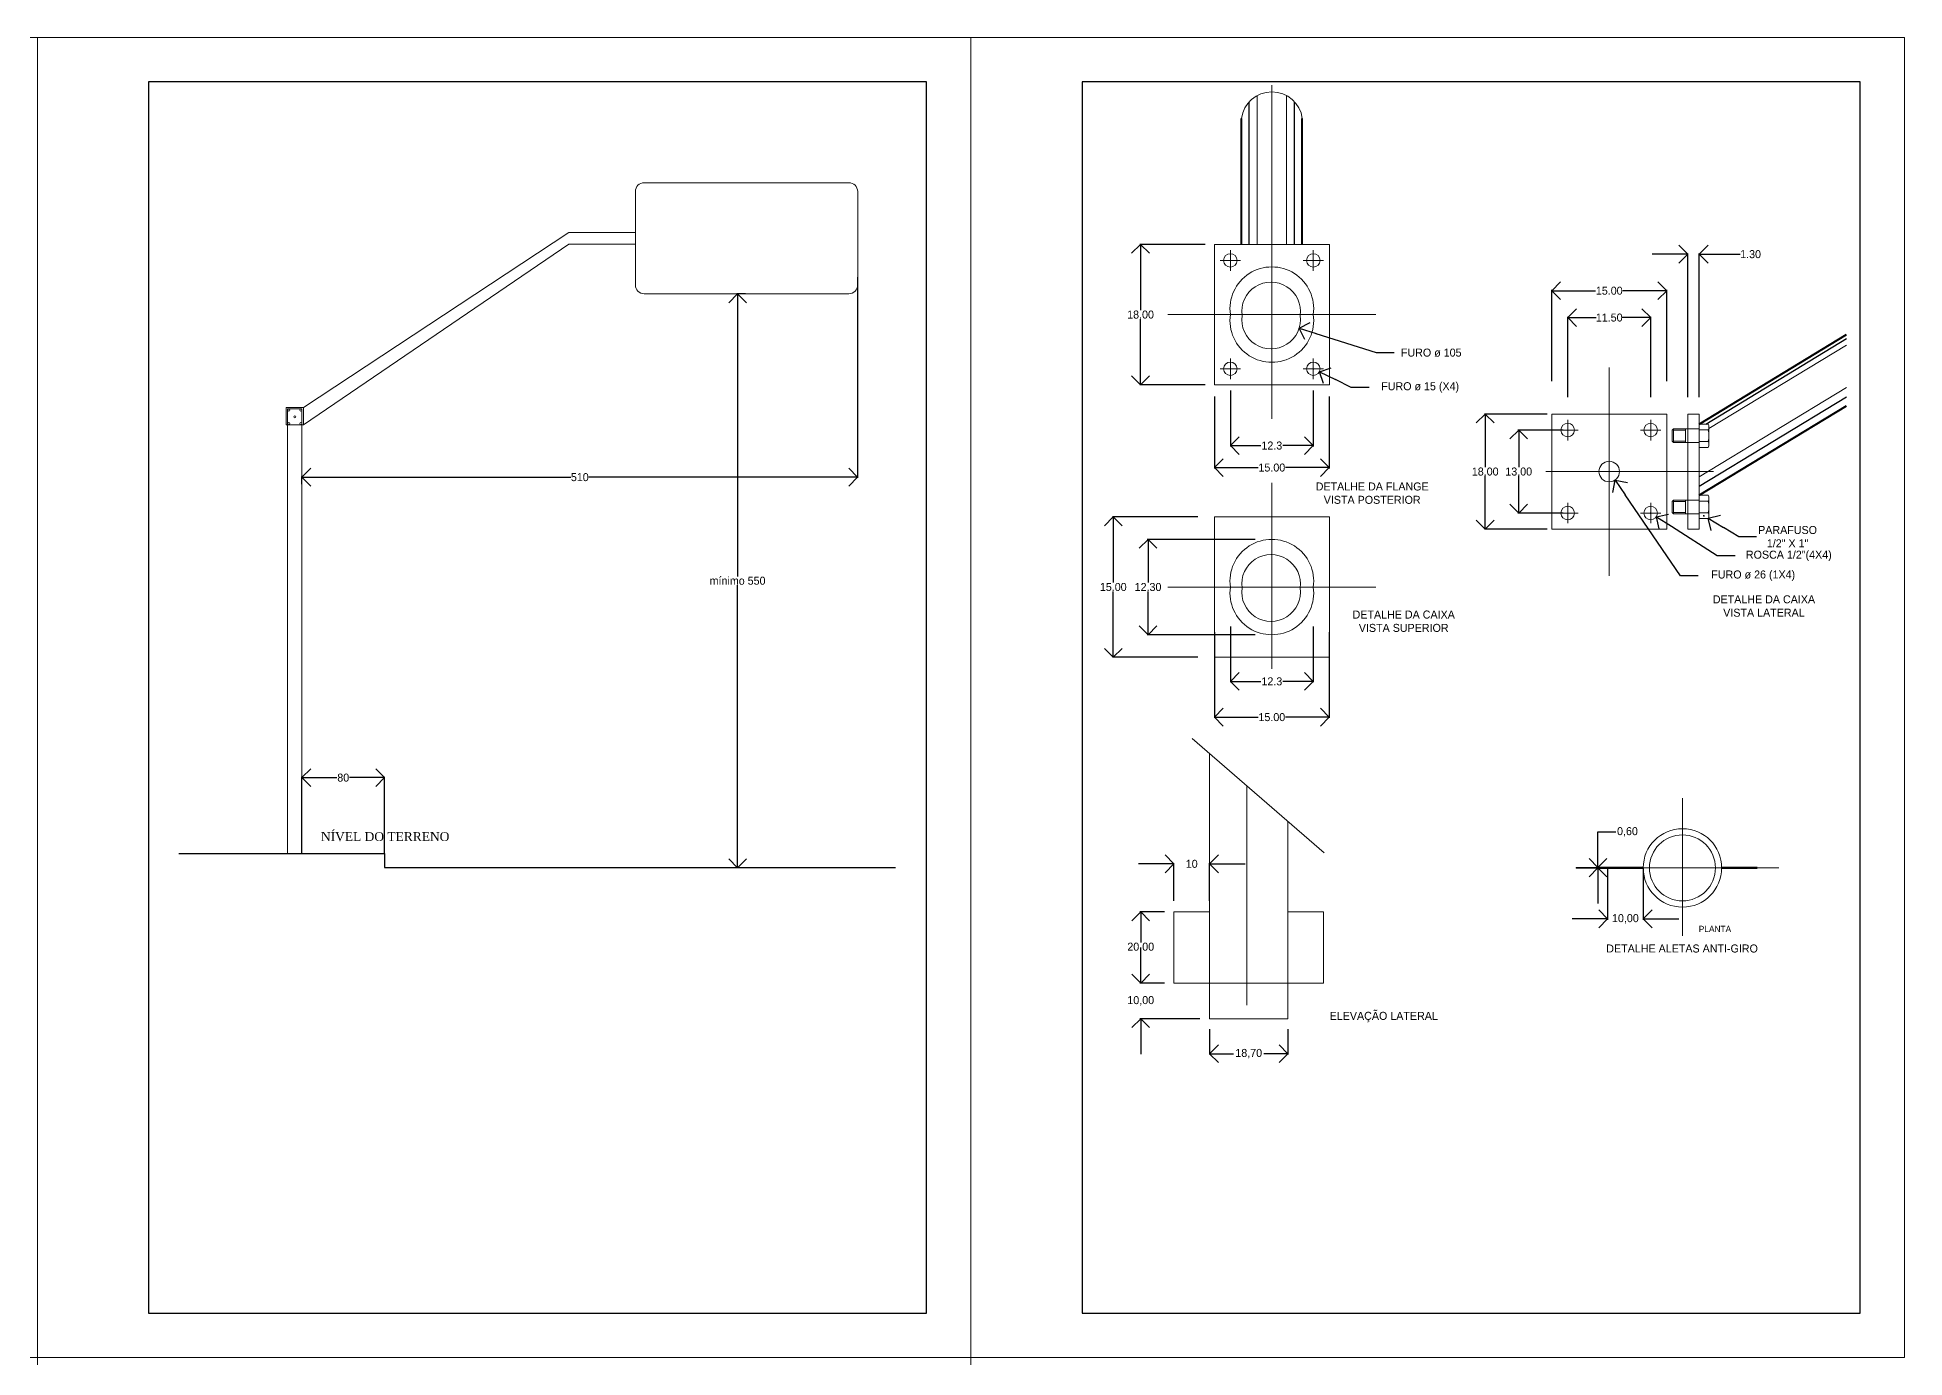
# Model space of a CAD drawing. Extents: x 620 to 1880, y 231 to 825.
# Drawn here: x 830.5 to 1250.5, y 528.3 to 825.3 of the extents above; entities that cross this region are included whole.
import ezdxf

# ---------------------------------------------------------------- set-up
doc = ezdxf.new("R2010")
doc.units = 0
doc.header["$MEASUREMENT"] = 0
doc.layers.get('0').update_dxf_attribs({"linetype": 'CONTINUOUS'})
doc.layers.get('Defpoints').update_dxf_attribs({"linetype": 'CONTINUOUS'})
for name, color, linetype, lineweight in [('COTAS', 7, 'CONTINUOUS', 9), ('linha', 7, 'CONTINUOUS', 18), ('QUAD', 7, 'CONTINUOUS', 25), ('texto', 1, 'CONTINUOUS', 18)]:
    doc.layers.add(name, color=color, linetype=linetype, lineweight=lineweight)
doc.styles.add('STYLE1', font='TIMES.TTF')
doc.dimstyles.get("Standard").update_dxf_attribs({"dimtxt": 1.8, "dimasz": 4, "dimexe": 0.18, "dimexo": 0.0625, "dimgap": 0.09, "dimtad": 0, "dimtih": 1, "dimtoh": 1, "dimzin": 0, "dimdsep": 46, "dimtxsty": 'Standard', "dimblk": 'OPEN90', "dimcen": 0.09, "dimadec": 0, "dimazin": 0, "dimtfac": 1, "dimtofl": 0, "dimtmove": 0, "dimatfit": 3, "dimfxl": 0, "dimtolj": 1, "dimtzin": 0, "dimarcsym": 0})

# ---------------------------------------------------------------- blocks, each defined once
blk = doc.blocks.new('_Open90')
at = {"color": 0, "linetype": 'ByBlock', "lineweight": -2}
for p, q in [((0, 0), (-1, 0)), ((-0.5, 0.5), (0, 0)), ((0, 0), (-0.5, -0.5))]:
    blk.add_line(p, q, dxfattribs=at)
blk = doc.blocks.new('*D49')
at = {"layer": 'COTAS', "color": 0, "lineweight": -2}
for p, q in [((989.71, 767.58), (987.78, 767.58)), ((987.96, 763.58), (987.96, 704.02)), ((987.96, 642.49), (987.96, 702.04)), ((991.14, 638.49), (987.78, 638.49))]:
    blk.add_line(p, q, dxfattribs=at)
at = {"layer": 'Defpoints', "color": 0, "lineweight": 13}
for p in [(989.78, 767.58), (987.96, 638.49), (991.2, 638.49)]:
    blk.add_point(p, dxfattribs=at)
at = {"layer": 'COTAS', "color": 0, "lineweight": -2, "xscale": 4, "yscale": 4, "zscale": 4}
for p, rotation in [((987.96, 767.58), 90), ((987.96, 638.49), 270)]:
    blk.add_blockref('_Open90', p, dxfattribs=dict(at, rotation=rotation))
at = {"layer": 'COTAS', "color": 0, "lineweight": 5, "insert": (987.96, 703.03), "char_height": 1.8, "attachment_point": 5}
blk.add_mtext('\\A1;mínimo 550', dxfattribs=at)
blk = doc.blocks.new('*D50')
at = {"layer": 'COTAS', "color": 0, "lineweight": -2}
for p, q in [((889.97, 641.75), (889.97, 658.92)), ((893.97, 658.74), (897.83, 658.74)), ((904.56, 658.74), (900.71, 658.74)), ((908.56, 641.75), (908.56, 658.92))]:
    blk.add_line(p, q, dxfattribs=at)
at = {"layer": 'Defpoints', "color": 0, "lineweight": 13}
for p in [(908.56, 658.74), (889.97, 641.68), (908.56, 641.68)]:
    blk.add_point(p, dxfattribs=at)
at = {"layer": 'COTAS', "color": 0, "lineweight": -2, "xscale": 4, "yscale": 4, "zscale": 4, "rotation": 180}
blk.add_blockref('_Open90', (889.97, 658.74), dxfattribs=at)
at = {"layer": 'COTAS', "color": 0, "lineweight": -2, "xscale": 4, "yscale": 4, "zscale": 4}
blk.add_blockref('_Open90', (908.56, 658.74), dxfattribs=at)
at = {"layer": 'COTAS', "color": 0, "lineweight": 5, "insert": (899.27, 658.74), "char_height": 1.8, "attachment_point": 5}
blk.add_mtext('\\A1;80', dxfattribs=at)
blk = doc.blocks.new('*D51')
at = {"layer": 'COTAS', "color": 0, "lineweight": -2}
for p, q in [((1014.97, 771.33), (1014.97, 726.15)), ((889.97, 724.79), (889.97, 726.51)), ((893.97, 726.33), (950.43, 726.33)), ((1010.97, 726.33), (954.51, 726.33))]:
    blk.add_line(p, q, dxfattribs=at)
at = {"layer": 'Defpoints', "color": 0, "lineweight": 13}
for p in [(1014.97, 771.39), (889.97, 724.73), (1014.97, 726.33)]:
    blk.add_point(p, dxfattribs=at)
at = {"layer": 'COTAS', "color": 0, "lineweight": -2, "xscale": 4, "yscale": 4, "zscale": 4, "rotation": 180}
blk.add_blockref('_Open90', (889.97, 726.33), dxfattribs=at)
at = {"layer": 'COTAS', "color": 0, "lineweight": -2, "xscale": 4, "yscale": 4, "zscale": 4}
blk.add_blockref('_Open90', (1014.97, 726.33), dxfattribs=at)
at = {"layer": 'COTAS', "color": 0, "lineweight": 5, "insert": (952.47, 726.33), "char_height": 1.8, "attachment_point": 5}
blk.add_mtext('\\A1;510', dxfattribs=at)
blk = doc.blocks.new('*D76')
at = {"layer": 'COTAS', "color": 0, "lineweight": -2}
for p, q in [((1183.65, 638.36), (1183.65, 626.79)), ((1191.66, 638.39), (1191.66, 626.79)), ((1179.65, 626.97), (1175.65, 626.97)), ((1195.66, 626.97), (1199.66, 626.97))]:
    blk.add_line(p, q, dxfattribs=at)
at = {"layer": 'Defpoints', "color": 0, "lineweight": 13}
for p in [(1183.65, 638.43), (1191.66, 638.45), (1191.66, 626.97)]:
    blk.add_point(p, dxfattribs=at)
at = {"layer": 'COTAS', "color": 0, "lineweight": -2, "xscale": 4, "yscale": 4, "zscale": 4}
blk.add_blockref('_Open90', (1183.65, 626.97), dxfattribs=at)
at = {"layer": 'COTAS', "color": 0, "lineweight": -2, "xscale": 4, "yscale": 4, "zscale": 4, "rotation": 180}
blk.add_blockref('_Open90', (1191.66, 626.97), dxfattribs=at)
at = {"layer": 'COTAS', "color": 0, "lineweight": 5, "insert": (1187.65, 626.97), "char_height": 1.8, "attachment_point": 5}
blk.add_mtext('\\A1;10,00', dxfattribs=at)
blk = doc.blocks.new('*D77')
at = {"layer": 'COTAS', "color": 0, "lineweight": -2}
for p, q in [((1181.48, 642.54), (1181.48, 646.54)), ((1181.48, 646.54), (1185.48, 646.54)), ((1176.6, 638.54), (1181.66, 638.54)), ((1176.6, 638.43), (1181.66, 638.43)), ((1181.48, 634.43), (1181.48, 630.43))]:
    blk.add_line(p, q, dxfattribs=at)
at = {"layer": 'Defpoints', "color": 0, "lineweight": 13}
for p in [(1176.53, 638.54), (1176.53, 638.43), (1181.48, 638.54)]:
    blk.add_point(p, dxfattribs=at)
at = {"layer": 'COTAS', "color": 0, "lineweight": -2, "xscale": 4, "yscale": 4, "zscale": 4}
for p, rotation in [((1181.48, 638.54), 270), ((1181.48, 638.43), 90)]:
    blk.add_blockref('_Open90', p, dxfattribs=dict(at, rotation=rotation))
at = {"layer": 'COTAS', "color": 0, "lineweight": 5, "insert": (1188.12, 646.54), "char_height": 1.8, "attachment_point": 5}
blk.add_mtext('\\A1;0,60', dxfattribs=at)
blk = doc.blocks.new('*D78')
at = {"layer": 'COTAS', "color": 0, "lineweight": -2}
for p, q in [((1082.11, 639.35), (1078.11, 639.35)), ((1086.11, 631), (1086.11, 639.53)), ((1094.12, 631), (1094.12, 639.53)), ((1098.12, 639.35), (1102.12, 639.35))]:
    blk.add_line(p, q, dxfattribs=at)
at = {"layer": 'Defpoints', "color": 0, "lineweight": 13}
for p in [(1086.11, 639.35), (1086.11, 630.94), (1094.12, 630.94)]:
    blk.add_point(p, dxfattribs=at)
at = {"layer": 'COTAS', "color": 0, "lineweight": -2, "xscale": 4, "yscale": 4, "zscale": 4}
blk.add_blockref('_Open90', (1086.11, 639.35), dxfattribs=at)
at = {"layer": 'COTAS', "color": 0, "lineweight": -2, "xscale": 4, "yscale": 4, "zscale": 4, "rotation": 180}
blk.add_blockref('_Open90', (1094.12, 639.35), dxfattribs=at)
at = {"layer": 'COTAS', "color": 0, "lineweight": 5, "insert": (1090.11, 639.35), "char_height": 1.8, "attachment_point": 5}
blk.add_mtext('\\A1;10', dxfattribs=at)
blk = doc.blocks.new('*D79')
at = {"layer": 'COTAS', "color": 0, "lineweight": -2}
for p, q in [((1083.95, 628.57), (1078.46, 628.57)), ((1078.64, 624.57), (1078.64, 621.69)), ((1078.64, 616.54), (1078.64, 619.41)), ((1083.95, 612.54), (1078.46, 612.54))]:
    blk.add_line(p, q, dxfattribs=at)
at = {"layer": 'Defpoints', "color": 0, "lineweight": 13}
for p in [(1084.01, 628.57), (1078.64, 612.54), (1084.01, 612.54)]:
    blk.add_point(p, dxfattribs=at)
at = {"layer": 'COTAS', "color": 0, "lineweight": -2, "xscale": 4, "yscale": 4, "zscale": 4}
for p, rotation in [((1078.64, 628.57), 90), ((1078.64, 612.54), 270)]:
    blk.add_blockref('_Open90', p, dxfattribs=dict(at, rotation=rotation))
at = {"layer": 'COTAS', "color": 0, "lineweight": 5, "insert": (1078.64, 620.55), "char_height": 1.8, "attachment_point": 5}
blk.add_mtext('\\A1;20,00', dxfattribs=at)
blk = doc.blocks.new('*D80')
at = {"layer": 'COTAS', "color": 0, "lineweight": -2}
for p, q in [((1078.64, 616.54), (1078.64, 620.54)), ((1083.95, 612.54), (1078.46, 612.54)), ((1091.96, 604.52), (1078.46, 604.52)), ((1078.64, 600.52), (1078.64, 596.52))]:
    blk.add_line(p, q, dxfattribs=at)
at = {"layer": 'Defpoints', "color": 0, "lineweight": 13}
for p in [(1084.01, 612.54), (1078.64, 604.52), (1092.02, 604.52)]:
    blk.add_point(p, dxfattribs=at)
at = {"layer": 'COTAS', "color": 0, "lineweight": -2, "xscale": 4, "yscale": 4, "zscale": 4}
for p, rotation in [((1078.64, 612.54), 270), ((1078.64, 604.52), 90)]:
    blk.add_blockref('_Open90', p, dxfattribs=dict(at, rotation=rotation))
at = {"layer": 'COTAS', "color": 0, "lineweight": 5, "insert": (1078.64, 608.53), "char_height": 1.8, "attachment_point": 5}
blk.add_mtext('\\A1;10,00', dxfattribs=at)
blk = doc.blocks.new('*D81')
at = {"layer": 'COTAS', "color": 0, "lineweight": -2}
for p, q in [((1094.12, 602.2), (1094.12, 596.47)), ((1111.74, 602.2), (1111.74, 596.47)), ((1098.12, 596.65), (1099.54, 596.65)), ((1107.74, 596.65), (1106.32, 596.65))]:
    blk.add_line(p, q, dxfattribs=at)
at = {"layer": 'Defpoints', "color": 0, "lineweight": 13}
for p in [(1094.12, 602.26), (1111.74, 602.26), (1111.74, 596.65)]:
    blk.add_point(p, dxfattribs=at)
at = {"layer": 'COTAS', "color": 0, "lineweight": -2, "xscale": 4, "yscale": 4, "zscale": 4, "rotation": 180}
blk.add_blockref('_Open90', (1094.12, 596.65), dxfattribs=at)
at = {"layer": 'COTAS', "color": 0, "lineweight": -2, "xscale": 4, "yscale": 4, "zscale": 4}
blk.add_blockref('_Open90', (1111.74, 596.65), dxfattribs=at)
at = {"layer": 'COTAS', "color": 0, "lineweight": 5, "insert": (1102.93, 596.65), "char_height": 1.8, "attachment_point": 5}
blk.add_mtext('\\A1;18,70', dxfattribs=at)
blk = doc.blocks.new('PARAFUSO')
at = {"layer": 'linha', "color": 5, "linetype": 'Continuous', "lineweight": 9}
for p, q in [((-0.962, 0.253), (-1.012, 0.202)), ((-1.012, 0.202), (-1.012, -0.202)), ((0, 0.253), (-0.962, 0.253)), ((-0.962, -0.253), (-0.962, 0.253)), ((-0.962, 0.202), (-0.506, 0.202)), ((-0.506, 0.253), (-0.506, -0.253)), ((0.333, 0.219), (0, 0.219)), ((0.369, -0.329), (0.369, 0.329)), ((-0.962, -0.253), (-1.012, -0.202)), ((-0.506, -0.202), (-0.962, -0.202)), ((-0.962, -0.253), (0, -0.253)), ((0.333, -0.219), (0, -0.219))]:
    blk.add_line(p, q, dxfattribs=at)
blk.add_lwpolyline([(0.333, 0.438), (0, 0.438), (0, -0.438), (0.333, -0.438)], dxfattribs=at)
for centre, radius, start, end in [((0.181, 0.329), 0.187, 324.1655, 35.8345), ((-0.327, 0), 0.696, 341.6338, 18.3662), ((0.181, -0.329), 0.187, 324.1654, 35.8346)]:
    blk.add_arc(centre, radius, start, end, dxfattribs=at)
blk = doc.blocks.new('*D82')
at = {"layer": 'COTAS', "color": 0, "linetype": 'Continuous', "lineweight": -2}
for p, q in [((1205.24, 717.66), (1205.42, 717.66)), ((1205.33, 717.57), (1205.33, 717.75)), ((1213.14, 712.94), (1209.71, 715.01)), ((1217.14, 712.94), (1213.14, 712.94))]:
    blk.add_line(p, q, dxfattribs=at)
at = {"layer": 'Defpoints', "color": 0, "linetype": 'Continuous', "lineweight": 13}
for p in [(1205.33, 717.66), (1206.29, 717.08)]:
    blk.add_point(p, dxfattribs=at)
at = {"layer": 'COTAS', "color": 0, "linetype": 'Continuous', "lineweight": -2, "xscale": 4, "yscale": 4, "zscale": 4, "rotation": 148.8845980742394}
blk.add_blockref('_Open90', (1206.29, 717.08), dxfattribs=at)
at = {"layer": 'COTAS', "color": 0, "linetype": 'Continuous', "lineweight": 5, "insert": (1224.13, 712.94), "char_height": 1.8, "attachment_point": 5}
blk.add_mtext('\\A1;PARAFUSO\\P1/2" X 1"', dxfattribs=at)
blk = doc.blocks.new('*D83')
at = {"layer": 'COTAS', "color": 0, "linetype": 'Continuous', "lineweight": -2}
for p, q in [((1193.25, 718.26), (1193.43, 718.26)), ((1193.34, 718.17), (1193.34, 718.35)), ((1208.32, 708.63), (1197.99, 715.27)), ((1212.32, 708.63), (1208.32, 708.63))]:
    blk.add_line(p, q, dxfattribs=at)
at = {"layer": 'Defpoints', "color": 0, "linetype": 'Continuous', "lineweight": 13}
for p in [(1193.34, 718.26), (1194.62, 717.44)]:
    blk.add_point(p, dxfattribs=at)
at = {"layer": 'COTAS', "color": 0, "linetype": 'Continuous', "lineweight": -2, "xscale": 4, "yscale": 4, "zscale": 4, "rotation": 147.2616861596206}
blk.add_blockref('_Open90', (1194.62, 717.44), dxfattribs=at)
at = {"layer": 'COTAS', "color": 0, "linetype": 'Continuous', "lineweight": 5, "insert": (1224.41, 708.63), "char_height": 1.8, "attachment_point": 5}
blk.add_mtext('\\A1;ROSCA 1/2"(4X4)', dxfattribs=at)
blk = doc.blocks.new('*D84')
at = {"layer": 'COTAS', "color": 0, "linetype": 'Continuous', "lineweight": -2}
for p, q in [((1183.93, 727.59), (1184.11, 727.59)), ((1184.02, 727.5), (1184.02, 727.68)), ((1200.01, 704.17), (1187.57, 722.38)), ((1204.01, 704.17), (1200.01, 704.17))]:
    blk.add_line(p, q, dxfattribs=at)
at = {"layer": 'Defpoints', "color": 0, "linetype": 'Continuous', "lineweight": 13}
for p in [(1184.02, 727.59), (1185.32, 725.69)]:
    blk.add_point(p, dxfattribs=at)
at = {"layer": 'COTAS', "color": 0, "linetype": 'Continuous', "lineweight": -2, "xscale": 4, "yscale": 4, "zscale": 4, "rotation": 124.3137421495642}
blk.add_blockref('_Open90', (1185.32, 725.69), dxfattribs=at)
at = {"layer": 'COTAS', "color": 0, "linetype": 'Continuous', "lineweight": 5, "insert": (1216.4, 704.17), "char_height": 1.8, "attachment_point": 5}
blk.add_mtext('\\A1;FURO ø 26 (1X4)', dxfattribs=at)
blk = doc.blocks.new('*D85')
at = {"layer": 'COTAS', "color": 0, "linetype": 'Continuous', "lineweight": -2}
for p, q in [((1174.69, 744.33), (1174.69, 762.41)), ((1178.69, 762.23), (1181.07, 762.23)), ((1189.34, 762.23), (1186.95, 762.23)), ((1193.34, 744.33), (1193.34, 762.41))]:
    blk.add_line(p, q, dxfattribs=at)
at = {"layer": 'Defpoints', "color": 0, "linetype": 'Continuous', "lineweight": 13}
for p in [(1193.34, 762.23), (1174.69, 744.26), (1193.34, 744.26)]:
    blk.add_point(p, dxfattribs=at)
at = {"layer": 'COTAS', "color": 0, "linetype": 'Continuous', "lineweight": -2, "xscale": 4, "yscale": 4, "zscale": 4, "rotation": 180}
blk.add_blockref('_Open90', (1174.69, 762.23), dxfattribs=at)
at = {"layer": 'COTAS', "color": 0, "linetype": 'Continuous', "lineweight": -2, "xscale": 4, "yscale": 4, "zscale": 4}
blk.add_blockref('_Open90', (1193.34, 762.23), dxfattribs=at)
at = {"layer": 'COTAS', "color": 0, "linetype": 'Continuous', "lineweight": 5, "insert": (1184.01, 762.23), "char_height": 1.8, "attachment_point": 5}
blk.add_mtext('\\A1;11.50', dxfattribs=at)
blk = doc.blocks.new('*D86')
at = {"layer": 'COTAS', "color": 0, "linetype": 'Continuous', "lineweight": -2}
for p, q in [((1171.09, 747.93), (1171.09, 768.45)), ((1175.09, 768.27), (1180.93, 768.27)), ((1192.95, 768.27), (1187.11, 768.27)), ((1196.95, 747.93), (1196.95, 768.45))]:
    blk.add_line(p, q, dxfattribs=at)
at = {"layer": 'Defpoints', "color": 0, "linetype": 'Continuous', "lineweight": 13}
for p in [(1196.95, 768.27), (1171.09, 747.86), (1196.95, 747.86)]:
    blk.add_point(p, dxfattribs=at)
at = {"layer": 'COTAS', "color": 0, "linetype": 'Continuous', "lineweight": -2, "xscale": 4, "yscale": 4, "zscale": 4, "rotation": 180}
blk.add_blockref('_Open90', (1171.09, 768.27), dxfattribs=at)
at = {"layer": 'COTAS', "color": 0, "linetype": 'Continuous', "lineweight": -2, "xscale": 4, "yscale": 4, "zscale": 4}
blk.add_blockref('_Open90', (1196.95, 768.27), dxfattribs=at)
at = {"layer": 'COTAS', "color": 0, "linetype": 'Continuous', "lineweight": 5, "insert": (1184.02, 768.27), "char_height": 1.8, "attachment_point": 5}
blk.add_mtext('\\A1;15.00', dxfattribs=at)
blk = doc.blocks.new('*D87')
at = {"layer": 'COTAS', "color": 0, "linetype": 'Continuous', "lineweight": -2}
for p, q in [((1197.7, 776.49), (1193.7, 776.49)), ((1201.7, 744.34), (1201.7, 776.67)), ((1204.24, 744.34), (1204.24, 776.67)), ((1208.24, 776.49), (1213.47, 776.49))]:
    blk.add_line(p, q, dxfattribs=at)
at = {"layer": 'Defpoints', "color": 0, "linetype": 'Continuous', "lineweight": 13}
for p in [(1204.24, 776.49), (1201.7, 744.28), (1204.24, 744.28)]:
    blk.add_point(p, dxfattribs=at)
at = {"layer": 'COTAS', "color": 0, "linetype": 'Continuous', "lineweight": -2, "xscale": 4, "yscale": 4, "zscale": 4}
blk.add_blockref('_Open90', (1201.7, 776.49), dxfattribs=at)
at = {"layer": 'COTAS', "color": 0, "linetype": 'Continuous', "lineweight": -2, "xscale": 4, "yscale": 4, "zscale": 4, "rotation": 180}
blk.add_blockref('_Open90', (1204.24, 776.49), dxfattribs=at)
at = {"layer": 'COTAS', "color": 0, "linetype": 'Continuous', "lineweight": 5, "insert": (1215.81, 776.49), "char_height": 1.8, "attachment_point": 5}
blk.add_mtext('\\A1;1.30', dxfattribs=at)
blk = doc.blocks.new('*D88')
at = {"layer": 'COTAS', "color": 0, "linetype": 'Continuous', "lineweight": -2}
for p, q in [((1098.8, 745.81), (1098.8, 733.26)), ((1117.45, 745.81), (1117.45, 733.26)), ((1102.8, 733.44), (1105.64, 733.44)), ((1113.45, 733.44), (1110.62, 733.44))]:
    blk.add_line(p, q, dxfattribs=at)
at = {"layer": 'Defpoints', "color": 0, "linetype": 'Continuous', "lineweight": 13}
for p in [(1098.8, 745.87), (1117.45, 745.87), (1117.45, 733.44)]:
    blk.add_point(p, dxfattribs=at)
at = {"layer": 'COTAS', "color": 0, "linetype": 'Continuous', "lineweight": -2, "xscale": 4, "yscale": 4, "zscale": 4, "rotation": 180}
blk.add_blockref('_Open90', (1098.8, 733.44), dxfattribs=at)
at = {"layer": 'COTAS', "color": 0, "linetype": 'Continuous', "lineweight": -2, "xscale": 4, "yscale": 4, "zscale": 4}
blk.add_blockref('_Open90', (1117.45, 733.44), dxfattribs=at)
at = {"layer": 'COTAS', "color": 0, "linetype": 'Continuous', "lineweight": 5, "insert": (1108.13, 733.44), "char_height": 1.8, "attachment_point": 5}
blk.add_mtext('\\A1;12.3', dxfattribs=at)
blk = doc.blocks.new('*D89')
at = {"layer": 'COTAS', "color": 0, "linetype": 'Continuous', "lineweight": -2}
for p, q in [((1095.2, 744.51), (1095.2, 728.31)), ((1121.06, 744.51), (1121.06, 728.31)), ((1099.2, 728.49), (1105.04, 728.49)), ((1117.06, 728.49), (1111.22, 728.49))]:
    blk.add_line(p, q, dxfattribs=at)
at = {"layer": 'Defpoints', "color": 0, "linetype": 'Continuous', "lineweight": 13}
for p in [(1095.2, 744.58), (1121.06, 744.58), (1121.06, 728.49)]:
    blk.add_point(p, dxfattribs=at)
at = {"layer": 'COTAS', "color": 0, "linetype": 'Continuous', "lineweight": -2, "xscale": 4, "yscale": 4, "zscale": 4, "rotation": 180}
blk.add_blockref('_Open90', (1095.2, 728.49), dxfattribs=at)
at = {"layer": 'COTAS', "color": 0, "linetype": 'Continuous', "lineweight": -2, "xscale": 4, "yscale": 4, "zscale": 4}
blk.add_blockref('_Open90', (1121.06, 728.49), dxfattribs=at)
at = {"layer": 'COTAS', "color": 0, "linetype": 'Continuous', "lineweight": 5, "insert": (1108.13, 728.49), "char_height": 1.8, "attachment_point": 5}
blk.add_mtext('\\A1;15.00', dxfattribs=at)
blk = doc.blocks.new('*D90')
at = {"layer": 'COTAS', "color": 0, "linetype": 'Continuous', "lineweight": -2}
for p, q in [((1093.13, 778.69), (1078.42, 778.69)), ((1078.6, 774.69), (1078.6, 763.89)), ((1078.6, 751.12), (1078.6, 761.91)), ((1093.13, 747.12), (1078.42, 747.12))]:
    blk.add_line(p, q, dxfattribs=at)
at = {"layer": 'Defpoints', "color": 0, "linetype": 'Continuous', "lineweight": 13}
for p in [(1093.2, 778.69), (1078.6, 747.12), (1093.2, 747.12)]:
    blk.add_point(p, dxfattribs=at)
at = {"layer": 'COTAS', "color": 0, "linetype": 'Continuous', "lineweight": -2, "xscale": 4, "yscale": 4, "zscale": 4}
for p, rotation in [((1078.6, 778.69), 90), ((1078.6, 747.12), 270)]:
    blk.add_blockref('_Open90', p, dxfattribs=dict(at, rotation=rotation))
at = {"layer": 'COTAS', "color": 0, "linetype": 'Continuous', "lineweight": 5, "insert": (1078.6, 762.9), "char_height": 1.8, "attachment_point": 5}
blk.add_mtext('\\A1;18.00', dxfattribs=at)
blk = doc.blocks.new('*D91')
at = {"layer": 'COTAS', "color": 0, "linetype": 'Continuous', "lineweight": -2}
for p, q in [((1131.64, 754.33), (1118.07, 758.61)), ((1135.64, 754.33), (1131.64, 754.33))]:
    blk.add_line(p, q, dxfattribs=at)
at = {"layer": 'Defpoints', "color": 0, "linetype": 'Continuous', "lineweight": 13}
for p in [(1114.25, 759.82), (1120.54, 757.83)]:
    blk.add_point(p, dxfattribs=at)
at = {"layer": 'COTAS', "color": 0, "linetype": 'Continuous', "lineweight": -2, "xscale": 4, "yscale": 4, "zscale": 4, "rotation": 162.4607167993646}
blk.add_blockref('_Open90', (1114.25, 759.82), dxfattribs=at)
at = {"layer": 'COTAS', "color": 0, "linetype": 'Continuous', "lineweight": 5, "insert": (1143.98, 754.33), "char_height": 1.8, "attachment_point": 5}
blk.add_mtext('\\A1;FURO ø 105', dxfattribs=at)
blk = doc.blocks.new('*D92')
at = {"layer": 'COTAS', "color": 0, "linetype": 'Continuous', "lineweight": -2}
for p, q in [((1117.36, 750.72), (1117.54, 750.72)), ((1117.45, 750.63), (1117.45, 750.81)), ((1126, 746.52), (1122.41, 748.28)), ((1130, 746.52), (1126, 746.52))]:
    blk.add_line(p, q, dxfattribs=at)
at = {"layer": 'Defpoints', "color": 0, "linetype": 'Continuous', "lineweight": 13}
for p in [(1117.45, 750.72), (1118.82, 750.05)]:
    blk.add_point(p, dxfattribs=at)
at = {"layer": 'COTAS', "color": 0, "linetype": 'Continuous', "lineweight": -2, "xscale": 4, "yscale": 4, "zscale": 4, "rotation": 153.8380480497808}
blk.add_blockref('_Open90', (1118.82, 750.05), dxfattribs=at)
at = {"layer": 'COTAS', "color": 0, "linetype": 'Continuous', "lineweight": 5, "insert": (1141.49, 746.52), "char_height": 1.8, "attachment_point": 5}
blk.add_mtext('\\A1;FURO ø 15 (X4)', dxfattribs=at)
blk = doc.blocks.new('*D93')
at = {"layer": 'COTAS', "color": 0, "linetype": 'Continuous', "lineweight": -2}
for p, q in [((1098.8, 692.76), (1098.8, 680.21)), ((1117.45, 692.76), (1117.45, 680.21)), ((1102.8, 680.39), (1105.64, 680.39)), ((1113.45, 680.39), (1110.62, 680.39))]:
    blk.add_line(p, q, dxfattribs=at)
at = {"layer": 'Defpoints', "color": 0, "linetype": 'Continuous', "lineweight": 13}
for p in [(1098.8, 692.82), (1117.45, 692.82), (1117.45, 680.39)]:
    blk.add_point(p, dxfattribs=at)
at = {"layer": 'COTAS', "color": 0, "linetype": 'Continuous', "lineweight": -2, "xscale": 4, "yscale": 4, "zscale": 4, "rotation": 180}
blk.add_blockref('_Open90', (1098.8, 680.39), dxfattribs=at)
at = {"layer": 'COTAS', "color": 0, "linetype": 'Continuous', "lineweight": -2, "xscale": 4, "yscale": 4, "zscale": 4}
blk.add_blockref('_Open90', (1117.45, 680.39), dxfattribs=at)
at = {"layer": 'COTAS', "color": 0, "linetype": 'Continuous', "lineweight": 5, "insert": (1108.13, 680.39), "char_height": 1.8, "attachment_point": 5}
blk.add_mtext('\\A1;12.3', dxfattribs=at)
blk = doc.blocks.new('*D94')
at = {"layer": 'COTAS', "color": 0, "linetype": 'Continuous', "lineweight": -2}
for p, q in [((1095.2, 691.47), (1095.2, 672.17)), ((1121.06, 691.47), (1121.06, 672.17)), ((1099.2, 672.35), (1105.04, 672.35)), ((1117.06, 672.35), (1111.22, 672.35))]:
    blk.add_line(p, q, dxfattribs=at)
at = {"layer": 'Defpoints', "color": 0, "linetype": 'Continuous', "lineweight": 13}
for p in [(1095.2, 691.53), (1121.06, 691.53), (1121.06, 672.35)]:
    blk.add_point(p, dxfattribs=at)
at = {"layer": 'COTAS', "color": 0, "linetype": 'Continuous', "lineweight": -2, "xscale": 4, "yscale": 4, "zscale": 4, "rotation": 180}
blk.add_blockref('_Open90', (1095.2, 672.35), dxfattribs=at)
at = {"layer": 'COTAS', "color": 0, "linetype": 'Continuous', "lineweight": -2, "xscale": 4, "yscale": 4, "zscale": 4}
blk.add_blockref('_Open90', (1121.06, 672.35), dxfattribs=at)
at = {"layer": 'COTAS', "color": 0, "linetype": 'Continuous', "lineweight": 5, "insert": (1108.13, 672.35), "char_height": 1.8, "attachment_point": 5}
blk.add_mtext('\\A1;15.00', dxfattribs=at)
blk = doc.blocks.new('*D95')
at = {"layer": 'COTAS', "color": 0, "linetype": 'Continuous', "lineweight": -2}
for p, q in [((1104.41, 712.34), (1080.1, 712.34)), ((1080.28, 708.34), (1080.28, 702.61)), ((1080.28, 694.89), (1080.28, 700.63)), ((1104.41, 690.89), (1080.1, 690.89))]:
    blk.add_line(p, q, dxfattribs=at)
at = {"layer": 'Defpoints', "color": 0, "linetype": 'Continuous', "lineweight": 13}
for p in [(1104.47, 712.34), (1080.28, 690.89), (1104.48, 690.89)]:
    blk.add_point(p, dxfattribs=at)
at = {"layer": 'COTAS', "color": 0, "linetype": 'Continuous', "lineweight": -2, "xscale": 4, "yscale": 4, "zscale": 4}
for p, rotation in [((1080.28, 712.34), 90), ((1080.28, 690.89), 270)]:
    blk.add_blockref('_Open90', p, dxfattribs=dict(at, rotation=rotation))
at = {"layer": 'COTAS', "color": 0, "linetype": 'Continuous', "lineweight": 5, "insert": (1080.28, 701.62), "char_height": 1.8, "attachment_point": 5}
blk.add_mtext('\\A1;12.30', dxfattribs=at)
blk = doc.blocks.new('*D96')
at = {"layer": 'COTAS', "color": 0, "linetype": 'Continuous', "lineweight": -2}
for p, q in [((1091.48, 717.4), (1072.28, 717.4)), ((1072.46, 713.4), (1072.46, 702.61)), ((1072.46, 689.83), (1072.46, 700.63)), ((1091.48, 685.83), (1072.28, 685.83))]:
    blk.add_line(p, q, dxfattribs=at)
at = {"layer": 'Defpoints', "color": 0, "linetype": 'Continuous', "lineweight": 13}
for p in [(1091.54, 717.4), (1072.46, 685.83), (1091.54, 685.83)]:
    blk.add_point(p, dxfattribs=at)
at = {"layer": 'COTAS', "color": 0, "linetype": 'Continuous', "lineweight": -2, "xscale": 4, "yscale": 4, "zscale": 4}
for p, rotation in [((1072.46, 717.4), 90), ((1072.46, 685.83), 270)]:
    blk.add_blockref('_Open90', p, dxfattribs=dict(at, rotation=rotation))
at = {"layer": 'COTAS', "color": 0, "linetype": 'Continuous', "lineweight": 5, "insert": (1072.46, 701.62), "char_height": 1.8, "attachment_point": 5}
blk.add_mtext('\\A1;15.00', dxfattribs=at)
blk = doc.blocks.new('*D97')
at = {"layer": 'COTAS', "color": 0, "linetype": 'Continuous', "lineweight": -2}
for p, q in [((1173.67, 736.92), (1163.48, 736.92)), ((1163.66, 732.92), (1163.66, 728.58)), ((1163.66, 722.26), (1163.66, 726.6)), ((1173.67, 718.26), (1163.48, 718.26))]:
    blk.add_line(p, q, dxfattribs=at)
at = {"layer": 'Defpoints', "color": 0, "linetype": 'Continuous', "lineweight": 13}
for p in [(1173.73, 736.92), (1163.66, 718.26), (1173.73, 718.26)]:
    blk.add_point(p, dxfattribs=at)
at = {"layer": 'COTAS', "color": 0, "linetype": 'Continuous', "lineweight": -2, "xscale": 4, "yscale": 4, "zscale": 4}
for p, rotation in [((1163.66, 736.92), 90), ((1163.66, 718.26), 270)]:
    blk.add_blockref('_Open90', p, dxfattribs=dict(at, rotation=rotation))
at = {"layer": 'COTAS', "color": 0, "linetype": 'Continuous', "lineweight": 5, "insert": (1163.66, 727.59), "char_height": 1.8, "attachment_point": 5}
blk.add_mtext('\\A1;13.00', dxfattribs=at)
blk = doc.blocks.new('*D98')
at = {"layer": 'COTAS', "color": 0, "linetype": 'Continuous', "lineweight": -2}
for p, q in [((1170.07, 740.52), (1155.94, 740.52)), ((1156.12, 736.52), (1156.12, 728.58)), ((1156.12, 718.66), (1156.12, 726.6)), ((1170.07, 714.66), (1155.94, 714.66))]:
    blk.add_line(p, q, dxfattribs=at)
at = {"layer": 'Defpoints', "color": 0, "linetype": 'Continuous', "lineweight": 13}
for p in [(1170.13, 740.52), (1156.12, 714.66), (1170.13, 714.66)]:
    blk.add_point(p, dxfattribs=at)
at = {"layer": 'COTAS', "color": 0, "linetype": 'Continuous', "lineweight": -2, "xscale": 4, "yscale": 4, "zscale": 4}
for p, rotation in [((1156.12, 740.52), 90), ((1156.12, 714.66), 270)]:
    blk.add_blockref('_Open90', p, dxfattribs=dict(at, rotation=rotation))
at = {"layer": 'COTAS', "color": 0, "linetype": 'Continuous', "lineweight": 5, "insert": (1156.12, 727.59), "char_height": 1.8, "attachment_point": 5}
blk.add_mtext('\\A1;18.00', dxfattribs=at)

msp = doc.modelspace()

# ---------------------------------------------------------------- linework, layer by layer
at = {"layer": 'COTAS', "color": 1, "lineweight": 18}
for p, q in [((964.974, 790.577), (964.974, 769.577)), ((966.974, 792.577), (1012.974, 792.577)), ((1014.974, 790.577), (1014.974, 769.577)), ((966.974, 767.577), (1012.974, 767.577))]:
    msp.add_line(p, q, dxfattribs=at)
at = {"layer": 'COTAS', "color": 7, "lineweight": 5}
for p, q in [((1090.213, 667.526), (1119.933, 641.826)), ((1102.483, 656.916), (1102.483, 607.561)), ((1200.481, 654.152), (1200.481, 623.127)), ((1181.656, 638.427), (1176.533, 638.427)), ((1209.303, 638.438), (1191.659, 638.438)), ((1222.155, 638.438), (1217.317, 638.438))]:
    msp.add_line(p, q, dxfattribs=at)
at = {"layer": 'COTAS', "color": 7, "lineweight": 50}
for p, q in [((1181.656, 638.427), (1191.659, 638.427)), ((1209.303, 638.438), (1217.317, 638.438))]:
    msp.add_line(p, q, dxfattribs=at)
at = {"layer": 'COTAS', "color": 1, "lineweight": 20}
msp.add_line((1191.659, 638.448), (1191.659, 638.427), dxfattribs=at)
at = {"layer": 'COTAS', "color": 1, "lineweight": 18}
for centre, start, end in [((966.974, 790.577), 90, 180), ((1012.974, 790.577), 0, 90), ((966.974, 769.577), 180, 270), ((1012.974, 769.577), 270, 0)]:
    msp.add_arc(centre, 2, start, end, dxfattribs=at)
at = {"layer": 'linha', "color": 5, "linetype": 'Continuous', "lineweight": 25}
for p, q in [((1103.038, 778.686), (1103.038, 810.766)), ((1113.222, 778.686), (1113.222, 810.766)), ((1205.717, 738.293), (1237.364, 757.516)), ((1204.24, 724.32), (1237.364, 744.439))]:
    msp.add_line(p, q, dxfattribs=at)
at = {"layer": 'linha', "color": 5, "linetype": 'Continuous', "lineweight": 9}
for p, q in [((1104.838, 778.686), (1104.838, 812.169)), ((1111.422, 778.686), (1111.422, 812.169)), ((1101.279, 778.686), (1114.981, 778.686)), ((1206.451, 737.258), (1237.364, 756.035)), ((1204.24, 726.377), (1237.364, 746.497)), ((1201.701, 740.524), (1201.701, 714.659)), ((1204.24, 740.524), (1201.701, 740.524)), ((1204.24, 740.524), (1204.24, 714.659)), ((1198.468, 737.181), (1198.165, 736.877)), ((1198.165, 736.877), (1198.165, 734.447)), ((1204.24, 737.181), (1198.468, 737.181)), ((1198.468, 734.144), (1198.468, 737.181)), ((1198.468, 736.877), (1201.202, 736.877)), ((1201.202, 737.181), (1201.202, 734.144)), ((1206.238, 736.978), (1204.24, 736.978)), ((1206.451, 733.69), (1206.451, 737.635)), ((1198.468, 734.144), (1198.165, 734.447)), ((1201.202, 734.447), (1198.468, 734.447)), ((1198.468, 734.144), (1204.24, 734.144)), ((1206.238, 734.347), (1204.24, 734.347)), ((1204.24, 714.659), (1201.701, 714.659))]:
    msp.add_line(p, q, dxfattribs=at)
at = {"layer": 'linha', "color": 7, "linetype": 'Continuous', "lineweight": 9}
for p, q in [((1108.13, 814.492), (1108.13, 762.901)), ((1098.797, 777.393), (1098.797, 775.086)), ((1117.454, 777.393), (1117.454, 775.086)), ((1098.797, 775.086), (1096.49, 775.086)), ((1101.104, 775.086), (1098.797, 775.086)), ((1098.797, 775.086), (1098.797, 772.78)), ((1117.454, 775.086), (1115.147, 775.086)), ((1119.76, 775.086), (1117.454, 775.086)), ((1117.454, 775.086), (1117.454, 772.78)), ((1108.13, 762.901), (1084.709, 762.901)), ((1131.55, 762.901), (1108.13, 762.901)), ((1108.13, 762.901), (1108.13, 739.481)), ((1098.797, 753.022), (1098.797, 750.716)), ((1117.454, 753.022), (1117.454, 750.716)), ((1098.797, 750.716), (1096.49, 750.716)), ((1101.104, 750.716), (1098.797, 750.716)), ((1098.797, 750.716), (1098.797, 748.409)), ((1117.454, 750.716), (1115.147, 750.716)), ((1119.76, 750.716), (1117.454, 750.716)), ((1117.454, 750.716), (1117.454, 748.409)), ((1184.019, 751.012), (1184.019, 727.592)), ((1174.686, 739.231), (1174.686, 736.924)), ((1193.343, 739.231), (1193.343, 736.924)), ((1174.686, 736.924), (1172.38, 736.924)), ((1176.993, 736.924), (1174.686, 736.924)), ((1174.686, 736.924), (1174.686, 734.618)), ((1193.343, 736.924), (1191.037, 736.924)), ((1195.65, 736.924), (1193.343, 736.924)), ((1193.343, 736.924), (1193.343, 734.618)), ((1184.019, 727.592), (1169.739, 727.592)), ((1207.44, 727.592), (1184.019, 727.592)), ((1184.019, 727.592), (1184.019, 704.171)), ((1108.13, 725.036), (1108.13, 701.615)), ((1174.686, 718.259), (1172.38, 718.259)), ((1174.686, 720.565), (1174.686, 718.259)), ((1176.993, 718.259), (1174.686, 718.259)), ((1174.686, 718.259), (1174.686, 715.952)), ((1193.343, 718.259), (1191.037, 718.259)), ((1193.343, 720.565), (1193.343, 718.259)), ((1195.65, 718.259), (1193.343, 718.259)), ((1193.343, 718.259), (1193.343, 715.952)), ((1108.13, 701.615), (1084.709, 701.615)), ((1131.55, 701.615), (1108.13, 701.615)), ((1108.13, 701.615), (1108.13, 683.231))]:
    msp.add_line(p, q, dxfattribs=at)
at = {"layer": 'linha', "color": 5, "linetype": 'Continuous', "lineweight": 40}
for p, q in [((1101.279, 778.686), (1101.279, 807.035)), ((1114.981, 778.686), (1114.981, 807.035)), ((1204.24, 738.293), (1237.364, 758.413)), ((1204.24, 722.262), (1237.364, 742.381))]:
    msp.add_line(p, q, dxfattribs=at)
at = {"layer": 'linha', "color": 5, "lineweight": 18}
for p, q in [((890.324, 742.033), (949.974, 781.387)), ((949.974, 781.387), (964.974, 781.387)), ((890.324, 738.123), (949.974, 778.768)), ((949.974, 778.768), (964.974, 778.768)), ((886.408, 742.033), (890.324, 742.033)), ((886.408, 738.123), (886.408, 742.033)), ((886.758, 714.842), (886.758, 741.683)), ((886.758, 741.683), (889.974, 741.683)), ((889.974, 741.683), (889.974, 714.842)), ((890.324, 742.033), (890.324, 738.123)), ((886.408, 738.123), (890.324, 738.123)), ((886.758, 641.683), (886.758, 730.279)), ((889.974, 641.683), (889.974, 730.279)), ((886.758, 696.001), (886.758, 713.556)), ((889.974, 713.556), (889.974, 696.001)), ((1094.119, 604.523), (1094.119, 664.148)), ((1111.742, 604.523), (1111.742, 648.909)), ((1200.481, 647.259), (1200.394, 647.259)), ((862.271, 641.683), (865.487, 641.683)), ((862.914, 641.683), (864.844, 641.683)), ((1086.106, 628.567), (1094.119, 628.567)), ((1086.106, 628.567), (1086.106, 612.537)), ((1111.742, 628.567), (1119.756, 628.567)), ((1119.756, 628.567), (1119.756, 612.537)), ((1086.106, 612.537), (1119.756, 612.537)), ((1094.119, 604.523), (1111.742, 604.523))]:
    msp.add_line(p, q, dxfattribs=at)
at = {"layer": 'linha', "color": 5, "linetype": 'Continuous', "lineweight": 18}
for p, q in [((1121.063, 778.686), (1095.197, 778.686)), ((1095.197, 778.686), (1095.197, 747.116)), ((1121.063, 778.686), (1121.063, 747.116)), ((1121.063, 747.116), (1095.197, 747.116)), ((1196.952, 740.524), (1171.086, 740.524)), ((1171.086, 740.524), (1171.086, 714.659)), ((1196.952, 740.524), (1196.952, 714.659)), ((1121.063, 717.401), (1095.197, 717.401)), ((1095.197, 717.401), (1095.197, 685.83)), ((1121.063, 717.401), (1121.063, 685.83)), ((1196.952, 714.659), (1171.086, 714.659)), ((1121.063, 685.83), (1095.197, 685.83))]:
    msp.add_line(p, q, dxfattribs=at)
at = {"layer": 'linha', "color": 7, "lineweight": 30}
for p, q in [((862.271, 641.683), (908.559, 641.683)), ((908.559, 641.683), (908.559, 638.493)), ((908.559, 638.493), (1023.472, 638.493))]:
    msp.add_line(p, q, dxfattribs=at)
at = {"layer": 'linha', "color": 7, "lineweight": 18}
for points in [[(830.463, 825.271), (620.463, 825.271), (620.463, 528.271), (830.463, 528.271)], [(1040.463, 825.271), (830.463, 825.271), (830.463, 528.271), (1040.463, 528.271)], [(1250.463, 825.271), (1040.463, 825.271), (1040.463, 528.271), (1250.463, 528.271)], [(1040.463, 528.271), (830.463, 528.271), (830.463, 231.271), (1040.463, 231.271)]]:
    msp.add_lwpolyline(points, close=True, dxfattribs=at)
at = {"layer": 'linha', "color": 5, "linetype": 'Continuous', "lineweight": 9}
msp.add_lwpolyline([(1206.238, 738.293), (1204.24, 738.293), (1204.24, 733.032), (1206.238, 733.032)], dxfattribs=at)
for centre, radius in [((1098.797, 775.086), 1.519), ((1117.454, 775.086), 1.519), ((1098.797, 750.716), 1.519), ((1117.454, 750.716), 1.519), ((1174.686, 736.924), 1.519), ((1193.343, 736.924), 1.519), ((1184.019, 727.592), 2.307), ((1174.686, 718.259), 1.519), ((1193.343, 718.259), 1.519)]:
    msp.add_circle(centre, radius, dxfattribs=at)
at = {"layer": 'linha', "color": 7, "lineweight": 18}
for centre in [(887.006, 741.439), (888.366, 739.903), (889.725, 741.439), (887.006, 738.376), (889.725, 738.376)]:
    msp.add_circle(centre, 0.233, dxfattribs=at)
at = {"layer": 'linha', "color": 5, "lineweight": 18}
for radius in [8.822, 7.422]:
    msp.add_circle((1200.481, 638.438), radius, dxfattribs=at)
at = {"layer": 'linha', "color": 5, "linetype": 'Continuous', "lineweight": 9}
for centre, radius, start, end in [((1108.13, 806.086), 6.916, 7.88854, 172.11146), ((1108.125, 764.21), 9.42, 352.01419, 187.98581), ((1107.958, 763.61), 6.594, 352.01419, 187.98581), ((1108.125, 761.592), 9.42, 172.01419, 7.98581), ((1107.958, 761.778), 6.594, 172.01419, 7.98581), ((1205.328, 737.635), 1.123, 324.1655, 35.8345), ((1202.277, 735.662), 4.174, 341.6338, 18.3662), ((1205.328, 733.69), 1.123, 324.1654, 35.8346), ((1108.125, 702.924), 9.42, 352.01419, 187.98581), ((1107.958, 702.325), 6.594, 352.01419, 187.98581), ((1108.125, 700.307), 9.42, 172.01419, 7.98581), ((1107.958, 700.492), 6.594, 172.01419, 7.98581)]:
    msp.add_arc(centre, radius, start, end, dxfattribs=at)
at = {"layer": 'QUAD', "color": 7, "lineweight": 9}
for p, q in [((830.463, 528.271), (830.463, 825.271)), ((1040.463, 528.271), (1040.463, 825.271)), ((1040.463, 231.271), (1040.463, 528.271))]:
    msp.add_line(p, q, dxfattribs=at)
at = {"layer": 'QUAD', "color": 5, "lineweight": 20}
for p, q in [((1030.463, 815.271), (855.463, 815.271)), ((1030.463, 538.271), (1030.463, 815.271)), ((1240.463, 815.271), (1065.463, 815.271)), ((1240.463, 538.271), (1240.463, 815.271)), ((855.463, 538.271), (1030.463, 538.271)), ((1065.463, 538.271), (1240.463, 538.271))]:
    msp.add_line(p, q, dxfattribs=at)
at = {"layer": 'QUAD', "color": 5, "lineweight": 30}
for points in [[(1030.463, 815.271), (855.463, 815.271), (855.463, 538.271), (1030.463, 538.271)], [(1240.463, 815.271), (1065.463, 815.271), (1065.463, 538.271), (1240.463, 538.271)]]:
    msp.add_lwpolyline(points, close=True, dxfattribs=at)

# ---------------------------------------------------------------- block references
at = {"layer": 'linha', "color": 5, "linetype": 'Continuous', "lineweight": 9, "xscale": 6, "yscale": 6, "zscale": 6}
msp.add_blockref('PARAFUSO', (1204.24, 719.631), dxfattribs=at)

# ---------------------------------------------------------------- texts
at = {"layer": 'COTAS', "color": 1, "lineweight": 18, "char_height": 1.8, "attachment_point": 5}
for s, insert in [('DETALHE DA FLANGE\\PVISTA POSTERIOR', (1130.702, 722.728)), ('DETALHE DA CAIXA\\PVISTA LATERAL', (1218.815, 697.338)), ('DETALHE DA CAIXA\\PVISTA SUPERIOR', (1137.79, 693.916)), ('DETALHE ALETAS ANTI-GIRO', (1200.406, 620.298)), ('ELEVAÇÃO LATERAL', (1133.301, 604.883))]:
    msp.add_mtext(s, dxfattribs=dict(at, insert=insert))
at = {"layer": 'COTAS', "color": 7, "lineweight": 5, "insert": (1207.8, 624.712), "char_height": 1.4, "attachment_point": 5}
msp.add_mtext('PLANTA', dxfattribs=at)
at = {"layer": 'texto', "color": 1, "lineweight": 18, "style": 'STYLE1'}
msp.add_text('NÍVEL DO TERRENO', height=2.00216, dxfattribs=at).set_placement((894.248, 644.485))

# ---------------------------------------------------------------- dimensions: what is measured, and where the dimension line sits
at = {"layer": 'COTAS', "color": 7, "linetype": 'Continuous', "lineweight": 5}
for base, p1, p2, text, picture, middle in [((1078.6, 747.116), (1093.197, 778.686), (1093.197, 747.116), '18.00', '*D90', (1078.6, 762.901)), ((1156.125, 714.659), (1170.132, 740.524), (1170.132, 714.659), '18.00', '*D98', (1156.125, 727.592)), ((1163.657, 718.259), (1173.732, 736.924), (1173.732, 718.259), '13.00', '*D97', (1163.657, 727.592))]:
    dim = msp.add_linear_dim(base=base, p1=p1, p2=p2, angle=90, text=text, dimstyle='Standard', dxfattribs=at)
    dim.commit()
    dim.dimension.update_dxf_attribs({"geometry": picture, "text_midpoint": middle})
for base, p1, p2, text, picture, middle in [((1204.24, 776.487), (1201.701, 744.279), (1204.24, 744.279), '1.30', '*D87', (1215.814, 776.487)), ((1121.063, 672.345), (1095.197, 691.53), (1121.063, 691.53), '15.00', '*D94', (1108.13, 672.345))]:
    dim = msp.add_linear_dim(base=base, p1=p1, p2=p2, text=text, dimstyle='Standard', dxfattribs=at)
    dim.commit()
    dim.dimension.update_dxf_attribs({"geometry": picture, "text_midpoint": middle, "dimtype": 160})
at = {"layer": 'COTAS', "color": 7, "lineweight": 5}
for base, p1, p2, text, picture, middle in [((1014.974, 726.327), (889.974, 724.729), (1014.974, 771.39), '510', '*D51', (952.474, 726.327)), ((908.559, 658.741), (889.974, 641.683), (908.559, 641.683), '80', '*D50', (899.266, 658.741)), ((1086.106, 639.35), (1094.119, 630.94), (1086.106, 630.94), '10', '*D78', (1090.113, 639.35)), ((1111.742, 596.645), (1094.119, 602.259), (1111.742, 602.259), '18,70', '*D81', (1102.931, 596.645))]:
    dim = msp.add_linear_dim(base=base, p1=p1, p2=p2, text=text, dimstyle='Standard', dxfattribs=at)
    dim.commit()
    dim.dimension.update_dxf_attribs({"geometry": picture, "text_midpoint": middle})
at = {"layer": 'COTAS', "color": 7, "linetype": 'Continuous', "lineweight": 5}
for base, p1, p2, text, picture, middle in [((1196.952, 768.272), (1171.086, 747.864), (1196.952, 747.864), '15.00', '*D86', (1184.019, 768.272)), ((1193.343, 762.227), (1174.686, 744.264), (1193.343, 744.264), '11.50', '*D85', (1184.015, 762.227)), ((1121.063, 728.49), (1095.197, 744.576), (1121.063, 744.576), '15.00', '*D89', (1108.13, 728.49)), ((1117.454, 733.441), (1098.797, 745.87), (1117.454, 745.87), '12.3', '*D88', (1108.125, 733.441)), ((1117.454, 680.394), (1098.797, 692.823), (1117.454, 692.823), '12.3', '*D93', (1108.125, 680.394))]:
    dim = msp.add_linear_dim(base=base, p1=p1, p2=p2, text=text, dimstyle='Standard', dxfattribs=at)
    dim.commit()
    dim.dimension.update_dxf_attribs({"geometry": picture, "text_midpoint": middle})
at = {"layer": 'COTAS', "color": 7, "lineweight": 5}
for base, p1, p2, text, picture, middle in [((987.961, 638.493), (989.777, 767.577), (991.199, 638.493), 'mínimo 550', '*D49', (987.961, 703.035)), ((1181.476, 638.541), (1176.533, 638.427), (1176.533, 638.541), '0,60', '*D77', (1188.116, 646.541)), ((1078.639, 612.537), (1084.01, 628.567), (1084.01, 612.537), '20,00', '*D79', (1078.639, 620.552))]:
    dim = msp.add_linear_dim(base=base, p1=p1, p2=p2, angle=90, text=text, dimstyle='Standard', dxfattribs=at)
    dim.commit()
    dim.dimension.update_dxf_attribs({"geometry": picture, "text_midpoint": middle})
at = {"layer": 'COTAS', "color": 7, "linetype": 'Continuous', "lineweight": 5}
dim = msp.add_radius_dim(center=(1120.541, 757.832), mpoint=(1114.254, 759.819), text='FURO ø 105', dimstyle='Standard', override={"dimtmove": 1}, dxfattribs=at)
dim.commit()
dim.dimension.update_dxf_attribs({"geometry": '*D91', "text_midpoint": (1131.636, 754.326), "dimtype": 164})
for center, mpoint, text, picture, middle in [((1117.454, 750.716), (1118.817, 750.046), 'FURO ø 15 (X4)', '*D92', (1141.487, 746.519)), ((1205.328, 717.658), (1206.289, 717.078), 'PARAFUSO\\P1/2" X 1"', '*D82', (1224.128, 712.944))]:
    dim = msp.add_radius_dim(center=center, mpoint=mpoint, text=text, dimstyle='Standard', dxfattribs=at)
    dim.commit()
    dim.dimension.update_dxf_attribs({"geometry": picture, "text_midpoint": middle})
for center, mpoint, text, picture, middle in [((1184.019, 727.592), (1185.319, 725.686), 'FURO ø 26 (1X4)', '*D84', (1216.396, 704.168)), ((1193.343, 718.259), (1194.621, 717.437), 'ROSCA 1/2"(4X4)', '*D83', (1224.413, 708.628))]:
    dim = msp.add_radius_dim(center=center, mpoint=mpoint, text=text, dimstyle='Standard', dxfattribs=at)
    dim.commit()
    dim.dimension.update_dxf_attribs({"geometry": picture, "text_midpoint": middle, "dimtype": 164})
for base, p1, p2, text, picture, middle in [((1072.464, 685.83), (1091.544, 717.401), (1091.544, 685.83), '15.00', '*D96', (1072.464, 701.615)), ((1080.285, 690.887), (1104.473, 712.344), (1104.477, 690.887), '12.30', '*D95', (1080.285, 701.615))]:
    dim = msp.add_linear_dim(base=base, p1=p1, p2=p2, angle=90, text=text, dimstyle='Standard', dxfattribs=at)
    dim.commit()
    dim.dimension.update_dxf_attribs({"geometry": picture, "text_midpoint": middle, "dimtype": 160})
at = {"layer": 'COTAS', "color": 7, "lineweight": 5}
dim = msp.add_linear_dim(base=(1191.659, 626.972), p1=(1183.646, 638.427), p2=(1191.659, 638.448), text='10,00', dimstyle='Standard', dxfattribs=at)
dim.commit()
dim.dimension.update_dxf_attribs({"geometry": '*D76', "text_midpoint": (1187.652, 626.972), "dimtype": 160})
dim = msp.add_linear_dim(base=(1078.639, 604.523), p1=(1084.01, 612.537), p2=(1092.024, 604.523), angle=90, text='10,00', dimstyle='Standard', override={"dimtmove": 1}, dxfattribs=at)
dim.commit()
dim.dimension.update_dxf_attribs({"geometry": '*D80', "text_midpoint": (1078.639, 608.53)})

doc.saveas('drawing.dxf')
